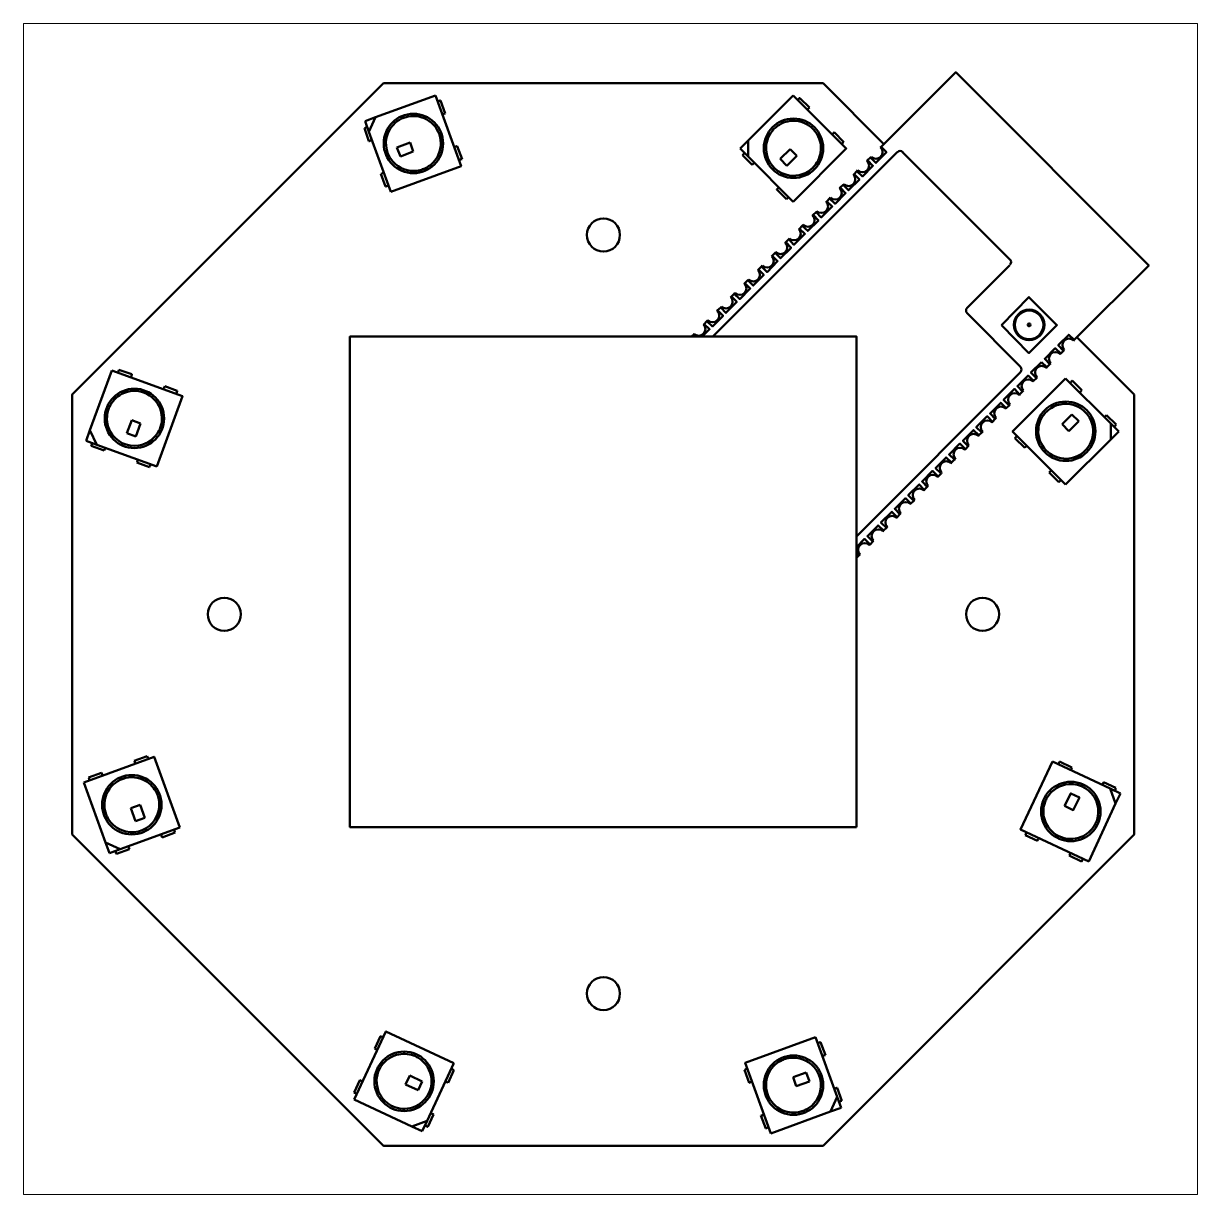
# Model space of a CAD drawing. Header units: inches. Extents: x 188 to 407, y 322 to 541.
import ezdxf

# ---------------------------------------------------------------- set-up
doc = ezdxf.new("R2010")
doc.units = ezdxf.units.IN
doc.header["$MEASUREMENT"] = 0
doc.layers.add('Layer 1', color=7, linetype='Continuous')

# ---------------------------------------------------------------- blocks, each defined once
blk = doc.blocks.new('block 2')
at = {"layer": 'Layer 1', "lineweight": 0}
blk.add_lwpolyline([(187.68, 322.2), (407.1, 322.2), (407.1, 540.96), (187.68, 540.96), (187.68, 322.2)], dxfattribs=at)
at = {"layer": 'Layer 1', "color": 7, "lineweight": 50, "true_color": 0xffffff}
for points in [[(384.06, 481.86), (397.98, 495.78), (361.92, 531.84), (348, 517.92)], [(254.94, 529.8), (196.8, 471.66), (196.8, 389.46), (254.94, 331.32), (337.14, 331.32)], [(337.14, 529.8), (254.94, 529.8)], [(348.48, 518.4), (337.14, 529.8)], [(252.24, 520.74), (253.5, 523.44), (264.66, 527.52)], [(256.32, 509.52), (269.46, 514.32), (264.66, 527.52)], [(323.1, 516.12), (323.1, 519.12), (331.56, 527.52)], [(331.56, 507.66), (341.46, 517.62), (331.56, 527.52)], [(332.76, 527.04), (332.7, 527.04), (332.58, 526.86), (332.4, 526.68)], [(334.56, 525.24), (332.76, 527.04)], [(265.62, 526.56), (265.56, 526.56), (265.38, 526.5), (265.08, 526.38)], [(266.52, 524.16), (265.62, 526.56)], [(334.2, 524.88), (334.38, 525.06), (334.56, 525.24)], [(253.5, 523.44), (251.52, 522.72)], [(251.52, 522.72), (252.24, 520.74), (256.32, 509.52)], [(265.98, 523.98), (266.22, 524.1), (266.46, 524.16), (266.52, 524.16)], [(251.4, 521.4), (251.46, 521.4), (251.64, 521.52), (251.94, 521.58)], [(252.24, 519), (251.4, 521.4)], [(338.82, 520.26), (339, 520.44), (339.12, 520.62), (339.18, 520.68)], [(339.18, 520.68), (340.98, 518.82)], [(252.78, 519.18), (252.54, 519.12), (252.3, 519), (252.24, 519)], [(259.92, 518.7), (257.46, 517.8)], [(260.52, 517.02), (259.92, 518.7)], [(268.2, 517.86), (268.5, 517.98), (268.68, 518.04), (268.74, 518.04)], [(268.74, 518.04), (269.64, 515.64)], [(323.1, 519.12), (321.6, 517.62)], [(340.98, 518.82), (340.92, 518.82), (340.8, 518.64), (340.62, 518.46)], [(346.14, 516.06), (345.96, 515.94), (346.98, 514.92), (348.96, 516.9), (348, 517.92), (347.82, 517.8)], [(257.46, 517.8), (258.12, 516.12)], [(258.12, 516.12), (260.52, 517.02)], [(269.64, 515.64), (269.52, 515.64), (269.34, 515.58), (269.1, 515.46)], [(350.94, 516.9), (316.5, 482.46)], [(321.6, 517.62), (323.1, 516.12), (331.56, 507.66)], [(322.08, 516.36), (322.14, 516.42), (322.26, 516.54), (322.44, 516.72)], [(323.88, 514.56), (322.08, 516.36)], [(330.96, 517.5), (329.1, 515.7)], [(329.1, 515.7), (330.36, 514.38)], [(330.36, 514.38), (332.22, 516.24)], [(332.22, 516.24), (330.96, 517.5)], [(345.96, 515.94), (345.42, 515.4)], [(372, 496.86), (351.96, 516.9)], [(324.24, 514.92), (324.06, 514.74), (323.94, 514.62), (323.88, 514.56)], [(343.56, 513.54), (343.44, 513.36), (344.46, 512.4), (346.44, 514.38), (345.42, 515.4), (345.3, 515.22)], [(255, 513.06), (254.76, 513), (254.58, 512.88), (254.46, 512.88)], [(254.46, 512.88), (255.36, 510.48)], [(341.04, 510.96), (340.86, 510.84), (341.88, 509.82), (343.92, 511.8), (342.9, 512.82), (342.72, 512.7)], [(343.44, 513.36), (342.9, 512.82)], [(255.36, 510.48), (255.42, 510.48), (255.6, 510.6), (255.9, 510.66)], [(328.86, 510.3), (328.68, 510.12), (328.5, 510), (328.5, 509.94)], [(328.5, 509.94), (330.3, 508.14)], [(338.46, 508.44), (338.34, 508.26), (339.36, 507.3), (341.34, 509.28), (340.32, 510.3), (340.2, 510.12)], [(340.86, 510.84), (340.32, 510.3)], [(330.3, 508.14), (330.36, 508.2), (330.48, 508.32), (330.66, 508.5)], [(335.94, 505.86), (335.82, 505.74), (336.78, 504.72), (338.82, 506.76), (337.8, 507.72), (337.62, 507.6)], [(338.34, 508.26), (337.8, 507.72)], [(333.42, 503.34), (333.24, 503.16), (334.26, 502.2), (336.24, 504.18), (335.28, 505.2), (335.1, 505.02)], [(335.82, 505.74), (335.28, 505.2)], [(330.84, 500.82), (330.72, 500.64), (331.68, 499.62), (333.72, 501.66), (332.7, 502.62), (332.58, 502.5)], [(333.24, 503.16), (332.7, 502.62)], [(330.72, 500.64), (330.18, 500.1)], [(328.14, 498.12), (327.6, 497.58)], [(328.32, 498.24), (328.14, 498.12), (329.16, 497.1), (331.14, 499.08), (330.18, 500.1), (330, 499.98)], [(325.74, 495.72), (325.62, 495.54), (326.64, 494.52), (328.62, 496.56), (327.6, 497.58), (327.48, 497.4)], [(323.22, 493.14), (323.04, 493.02), (324.06, 492), (326.04, 493.98), (325.08, 495), (324.9, 494.88)], [(325.62, 495.54), (325.08, 495)], [(364.02, 487.86), (372, 495.84)], [(320.64, 490.62), (320.52, 490.44), (321.54, 489.48), (323.52, 491.46), (322.5, 492.48), (322.38, 492.3)], [(323.04, 493.02), (322.5, 492.48)], [(318.12, 488.04), (318, 487.92), (318.96, 486.9), (321, 488.94), (319.98, 489.96), (319.8, 489.78)], [(320.52, 490.44), (319.98, 489.96)], [(370.44, 484.62), (375.6, 479.4), (380.82, 484.62), (375.6, 489.84), (370.44, 484.62)], [(315.6, 485.52), (315.42, 485.34), (316.44, 484.38), (318.42, 486.36), (317.4, 487.38), (317.28, 487.2)], [(318, 487.92), (317.4, 487.38)], [(315.42, 485.34), (314.88, 484.8)], [(374.04, 476.82), (364.02, 486.84)], [(312.9, 482.82), (312.48, 482.46)], [(313.02, 483), (312.9, 482.82), (313.26, 482.46)], [(314.52, 482.46), (315.9, 483.84), (314.88, 484.8), (314.76, 484.68)], [(383.94, 481.68), (384.06, 481.86), (383.04, 482.82), (381.06, 480.84), (382.08, 479.82), (382.2, 480)], [(343.38, 390.84), (343.38, 482.46), (248.7, 482.46), (248.7, 390.84), (343.38, 390.84)], [(395.28, 471.66), (384.54, 482.34)], [(381.36, 479.16), (381.54, 479.28), (380.52, 480.3), (378.54, 478.32), (379.5, 477.3), (379.68, 477.42)], [(381.54, 479.28), (382.08, 479.82)], [(201.42, 462.24), (200.1, 465), (204.18, 476.16)], [(212.58, 458.22), (217.38, 471.36), (204.18, 476.16)], [(205.5, 476.28), (205.5, 476.22), (205.44, 476.04), (205.32, 475.74)], [(207.9, 475.44), (205.5, 476.28)], [(377.94, 477.72), (375.96, 475.74), (376.98, 474.72)], [(378.84, 476.58), (378.96, 476.76), (377.94, 477.72)], [(378.96, 476.76), (379.5, 477.3)], [(207.72, 474.9), (207.84, 475.14), (207.9, 475.38), (207.9, 475.44)], [(343.38, 445.14), (374.04, 475.8)], [(382.44, 474.66), (372.54, 464.76), (382.44, 454.86)], [(376.26, 474.06), (376.44, 474.18), (375.42, 475.2), (373.44, 473.22), (374.4, 472.2), (374.58, 472.32)], [(376.44, 474.18), (376.98, 474.72)], [(376.98, 474.72), (377.1, 474.9)], [(392.4, 464.76), (390.9, 466.26), (382.44, 474.66)], [(383.7, 474.24), (383.64, 474.18), (383.52, 474.06), (383.34, 473.82)], [(385.5, 472.44), (383.7, 474.24)], [(213.84, 472.68), (213.96, 472.92), (214.02, 473.1), (214.08, 473.22)], [(214.08, 473.22), (216.42, 472.32)], [(216.42, 472.32), (216.42, 472.26), (216.36, 472.08), (216.24, 471.78)], [(373.74, 471.48), (373.86, 471.66), (372.9, 472.68), (370.86, 470.64), (371.88, 469.62), (372, 469.8)], [(373.86, 471.66), (374.4, 472.2)], [(385.14, 472.02), (385.32, 472.26), (385.44, 472.38), (385.5, 472.44)], [(337.14, 331.32), (395.28, 389.46), (395.28, 471.66)], [(371.16, 468.96), (371.34, 469.08), (370.32, 470.1), (368.34, 468.12), (369.3, 467.1), (369.48, 467.28)], [(371.34, 469.08), (371.88, 469.62)], [(368.64, 466.44), (368.76, 466.56), (367.8, 467.58), (365.76, 465.54), (366.78, 464.58), (366.96, 464.7)], [(383.64, 467.94), (381.78, 466.14)], [(384.9, 466.68), (383.64, 467.94)], [(389.7, 467.4), (389.94, 467.64), (390.06, 467.76), (390.12, 467.82)], [(390.12, 467.82), (391.92, 466.02)], [(207.9, 466.86), (207, 464.4)], [(209.58, 466.26), (207.9, 466.86)], [(208.68, 463.8), (209.58, 466.26)], [(368.76, 466.56), (369.3, 467.1)], [(381.78, 466.14), (383.04, 464.82)], [(390.9, 466.26), (390.9, 463.26), (382.44, 454.86)], [(383.04, 464.82), (384.9, 466.68)], [(391.92, 466.02), (391.86, 465.96), (391.74, 465.84), (391.56, 465.6)], [(200.1, 465), (199.38, 463.02)], [(199.38, 463.02), (201.42, 462.24), (212.58, 458.22)], [(207, 464.4), (208.68, 463.8)], [(366.12, 463.86), (366.24, 464.04), (365.22, 465), (363.24, 463.02), (364.26, 462), (364.38, 462.18)], [(366.24, 464.04), (366.78, 464.58)], [(372.96, 463.5), (373.02, 463.56), (373.2, 463.74), (373.38, 463.92)], [(374.82, 461.7), (372.96, 463.5)], [(390.9, 463.26), (392.4, 464.76)], [(200.34, 462.06), (200.34, 462.12), (200.46, 462.3), (200.52, 462.6)], [(202.74, 461.16), (200.34, 462.06)], [(202.92, 461.7), (202.86, 461.46), (202.74, 461.22), (202.74, 461.16)], [(363.54, 461.34), (363.72, 461.46), (362.7, 462.48), (360.66, 460.44), (361.68, 459.48), (361.86, 459.6)], [(363.72, 461.46), (364.26, 462)], [(375.18, 462.12), (375, 461.88), (374.82, 461.76), (374.82, 461.7)], [(209.04, 459.48), (208.98, 459.24), (208.92, 459), (208.86, 458.94)], [(208.86, 458.94), (211.26, 458.1)], [(361.02, 458.76), (361.14, 458.94), (360.12, 459.9), (358.14, 457.92), (359.16, 456.9), (359.28, 457.08)], [(361.14, 458.94), (361.68, 459.48)], [(211.26, 458.1), (211.26, 458.16), (211.38, 458.34), (211.44, 458.58)], [(358.44, 456.24), (358.62, 456.36), (357.6, 457.38), (355.62, 455.4), (356.58, 454.38), (356.76, 454.5)], [(358.62, 456.36), (359.16, 456.9)], [(379.8, 457.5), (379.62, 457.32), (379.44, 457.14), (379.38, 457.08)], [(379.38, 457.08), (381.18, 455.28)], [(355.92, 453.66), (356.04, 453.84), (355.08, 454.86), (353.04, 452.82), (354.06, 451.8), (354.18, 451.98)], [(356.04, 453.84), (356.58, 454.38)], [(381.18, 455.28), (381.24, 455.34), (381.42, 455.52), (381.6, 455.7)], [(353.34, 451.14), (353.52, 451.26), (352.5, 452.28), (350.52, 450.3), (351.48, 449.28), (351.66, 449.46)], [(353.52, 451.26), (354.06, 451.8)], [(350.82, 448.62), (350.94, 448.74), (349.98, 449.76), (347.94, 447.72), (348.96, 446.76), (349.14, 446.88)], [(350.94, 448.74), (351.48, 449.28)], [(348.3, 446.04), (348.42, 446.22), (347.4, 447.18), (345.42, 445.2), (346.44, 444.18), (346.56, 444.36)], [(348.42, 446.22), (348.96, 446.76)], [(345.72, 443.52), (345.9, 443.64), (344.88, 444.66), (343.38, 443.16)], [(345.9, 443.64), (346.44, 444.18)], [(343.38, 442.14), (343.86, 441.66), (344.04, 441.78)], [(343.38, 441.12), (343.86, 441.66)], [(216.9, 390.78), (212.1, 403.98), (198.96, 399.18)], [(208.38, 403.2), (210.78, 404.1)], [(210.78, 404.1), (210.84, 403.98), (210.9, 403.8), (211.02, 403.56)], [(208.62, 402.66), (208.5, 402.96), (208.44, 403.14), (208.38, 403.2)], [(379.98, 403.08), (374.04, 390.36), (386.76, 384.42)], [(392.7, 397.14), (390.78, 398.04), (379.98, 403.08)], [(381.3, 403.08), (381.3, 403.02), (381.18, 402.78), (381.06, 402.54)], [(383.64, 402), (381.3, 403.08)], [(383.4, 401.46), (383.52, 401.76), (383.58, 401.94), (383.64, 402)], [(202.26, 400.98), (199.86, 400.08)], [(199.86, 400.08), (199.92, 400.02), (199.98, 399.84), (200.04, 399.54)], [(202.44, 400.44), (202.38, 400.68), (202.32, 400.92), (202.26, 400.98)], [(205.74, 386.7), (202.98, 387.96), (198.96, 399.18)], [(390.78, 398.04), (391.8, 395.22), (386.76, 384.42)], [(389.28, 398.7), (389.4, 399), (389.52, 399.18), (389.52, 399.24)], [(389.52, 399.24), (391.86, 398.16)], [(391.86, 398.16), (391.8, 398.1), (391.74, 397.92), (391.62, 397.62)], [(209.46, 394.98), (207.72, 394.38)], [(210.36, 392.58), (209.46, 394.98)], [(382.26, 394.8), (383.88, 394.02), (385.02, 396.36), (383.4, 397.14), (382.26, 394.8)], [(391.8, 395.22), (392.7, 397.14)], [(207.72, 394.38), (208.62, 391.92)], [(203.76, 385.98), (205.74, 386.7), (216.9, 390.78)], [(208.62, 391.92), (210.36, 392.58)], [(213.42, 389.46), (213.48, 389.22), (213.54, 389.04), (213.6, 388.92)], [(213.6, 388.92), (216, 389.82)], [(216, 389.82), (215.94, 389.88), (215.88, 390.06), (215.82, 390.36)], [(374.88, 389.34), (374.94, 389.4), (375, 389.58), (375.12, 389.82)], [(377.22, 388.26), (374.88, 389.34)], [(377.46, 388.74), (377.34, 388.5), (377.22, 388.32), (377.22, 388.26)], [(202.98, 387.96), (203.76, 385.98)], [(205.08, 385.86), (205.02, 385.92), (204.96, 386.1), (204.84, 386.4)], [(207.48, 386.7), (205.08, 385.86)], [(207.24, 387.24), (207.36, 387), (207.42, 386.82), (207.48, 386.7)], [(383.34, 385.98), (383.22, 385.74), (383.16, 385.56), (383.1, 385.5)], [(383.1, 385.5), (385.44, 384.42)], [(385.44, 384.42), (385.5, 384.48), (385.56, 384.66), (385.68, 384.9)], [(268.14, 346.74), (255.42, 352.68), (249.48, 339.96)], [(253.32, 349.5), (254.4, 351.78)], [(254.4, 351.78), (254.46, 351.78), (254.64, 351.66), (254.88, 351.54)], [(335.7, 351.6), (322.56, 346.8), (327.36, 333.6)], [(340.5, 338.4), (339.78, 340.44), (335.7, 351.6)], [(253.8, 349.26), (253.56, 349.38), (253.38, 349.44), (253.32, 349.5)], [(336.66, 350.64), (336.6, 350.64), (336.42, 350.58), (336.12, 350.46)], [(337.56, 348.24), (336.66, 350.64)], [(262.2, 334.02), (263.1, 335.94), (268.14, 346.74)], [(337.02, 348.06), (337.26, 348.18), (337.5, 348.24), (337.56, 348.24)], [(267.06, 343.08), (268.14, 345.42)], [(268.14, 345.42), (268.08, 345.42), (267.9, 345.54), (267.6, 345.66)], [(322.44, 345.48), (322.5, 345.48), (322.68, 345.6), (322.92, 345.66)], [(323.28, 343.08), (322.44, 345.48)], [(333.96, 345), (331.5, 344.1)], [(334.56, 343.32), (333.96, 345)], [(250.56, 343.56), (249.48, 341.28)], [(251.04, 343.32), (250.8, 343.44), (250.62, 343.56), (250.56, 343.56)], [(259.86, 344.46), (259.08, 342.78)], [(259.08, 342.78), (261.42, 341.7)], [(262.2, 343.32), (259.86, 344.46)], [(261.42, 341.7), (262.2, 343.32)], [(266.52, 343.32), (266.82, 343.2), (267, 343.14), (267.06, 343.08)], [(323.82, 343.26), (323.58, 343.2), (323.34, 343.08), (323.28, 343.08)], [(331.5, 344.1), (332.1, 342.42)], [(332.1, 342.42), (334.56, 343.32)], [(249.48, 341.28), (249.54, 341.22), (249.72, 341.16), (249.96, 341.04)], [(339.78, 340.44), (338.52, 337.68), (327.36, 333.6)], [(339.24, 341.94), (339.48, 342.06), (339.72, 342.12), (339.78, 342.12)], [(339.78, 342.12), (340.62, 339.72)], [(263.1, 335.94), (260.28, 334.92), (249.48, 339.96)], [(338.52, 337.68), (340.5, 338.4)], [(340.62, 339.72), (340.56, 339.72), (340.38, 339.66), (340.14, 339.54)], [(264.3, 337.14), (263.22, 334.86)], [(263.76, 337.38), (264.06, 337.26), (264.24, 337.2), (264.3, 337.14)], [(326.04, 337.14), (325.8, 337.02), (325.62, 336.96), (325.5, 336.96)], [(325.5, 336.96), (326.4, 334.56)], [(260.28, 334.92), (262.2, 334.02)], [(263.22, 334.86), (263.16, 334.86), (262.98, 334.98), (262.68, 335.1)], [(326.4, 334.56), (326.46, 334.56), (326.64, 334.68), (326.94, 334.74)]]:
    blk.add_lwpolyline(points, dxfattribs=at)
for points, knots in [([(266.1, 518.55), (266.1, 521.62), (263.62, 524.1), (260.55, 524.1), (257.48, 524.1), (255, 521.62), (255, 518.55), (255, 515.48), (257.48, 513), (260.55, 513), (263.62, 513), (266.1, 515.48), (266.1, 518.55)], [0, 0, 0, 0, 1, 1, 1, 2, 2, 2, 3, 3, 3, 4, 4, 4, 4]), ([(265.03, 516.04), (265.74, 517.31), (265.88, 518.82), (265.41, 520.2), (264.94, 521.58), (263.91, 522.69), (262.57, 523.27)], [0, 0, 0, 0, 1, 1, 1, 2, 2, 2, 2]), ([(337.14, 517.65), (337.14, 520.72), (334.66, 523.2), (331.59, 523.2), (328.52, 523.2), (326.04, 520.72), (326.04, 517.65), (326.04, 514.58), (328.52, 512.1), (331.59, 512.1), (334.66, 512.1), (337.14, 514.58), (337.14, 517.65)], [0, 0, 0, 0, 1, 1, 1, 2, 2, 2, 3, 3, 3, 4, 4, 4, 4]), ([(336.71, 517.27), (336.81, 518.72), (336.3, 520.15), (335.29, 521.2), (334.29, 522.25), (332.88, 522.82), (331.42, 522.78)], [0, 0, 0, 0, 1, 1, 1, 2, 2, 2, 2]), ([(346.14, 516.06), (346.62, 515.58), (347.4, 515.58), (347.88, 516.06), (348.36, 516.54), (348.36, 517.32), (347.88, 517.8)], [0, 0, 0, 0, 1, 1, 1, 2, 2, 2, 2]), ([(343.62, 513.54), (344.1, 513.06), (344.88, 513.06), (345.36, 513.54), (345.84, 514.02), (345.84, 514.8), (345.36, 515.28)], [0, 0, 0, 0, 1, 1, 1, 2, 2, 2, 2]), ([(341.04, 510.96), (341.52, 510.48), (342.3, 510.48), (342.78, 510.96), (343.26, 511.44), (343.26, 512.22), (342.78, 512.7)], [0, 0, 0, 0, 1, 1, 1, 2, 2, 2, 2]), ([(338.52, 508.44), (339, 507.96), (339.78, 507.96), (340.26, 508.44), (340.74, 508.92), (340.74, 509.7), (340.26, 510.18)], [0, 0, 0, 0, 1, 1, 1, 2, 2, 2, 2]), ([(335.94, 505.92), (336.42, 505.44), (337.2, 505.44), (337.68, 505.92), (338.16, 506.4), (338.16, 507.18), (337.68, 507.66)], [0, 0, 0, 0, 1, 1, 1, 2, 2, 2, 2]), ([(333.42, 503.34), (333.9, 502.86), (334.68, 502.86), (335.16, 503.34), (335.64, 503.82), (335.64, 504.6), (335.16, 505.08)], [0, 0, 0, 0, 1, 1, 1, 2, 2, 2, 2]), ([(292.98, 501.45), (292.98, 499.74), (294.36, 498.36), (296.07, 498.36), (297.78, 498.36), (299.16, 499.74), (299.16, 501.45), (299.16, 503.16), (297.78, 504.54), (296.07, 504.54), (294.36, 504.54), (292.98, 503.16), (292.98, 501.45)], [0, 0, 0, 0, 1, 1, 1, 2, 2, 2, 3, 3, 3, 4, 4, 4, 4]), ([(330.84, 500.82), (331.32, 500.34), (332.1, 500.34), (332.58, 500.82), (333.06, 501.3), (333.06, 502.08), (332.58, 502.56)], [0, 0, 0, 0, 1, 1, 1, 2, 2, 2, 2]), ([(328.32, 498.24), (328.8, 497.76), (329.58, 497.76), (330.06, 498.24), (330.54, 498.72), (330.54, 499.5), (330.06, 499.98)], [0, 0, 0, 0, 1, 1, 1, 2, 2, 2, 2]), ([(325.8, 495.72), (326.28, 495.24), (327.06, 495.24), (327.54, 495.72), (328.02, 496.2), (328.02, 496.98), (327.54, 497.46)], [0, 0, 0, 0, 1, 1, 1, 2, 2, 2, 2]), ([(323.22, 493.14), (323.7, 492.66), (324.48, 492.66), (324.96, 493.14), (325.44, 493.62), (325.44, 494.4), (324.96, 494.88)], [0, 0, 0, 0, 1, 1, 1, 2, 2, 2, 2]), ([(320.7, 490.62), (321.18, 490.14), (321.96, 490.14), (322.44, 490.62), (322.92, 491.1), (322.92, 491.88), (322.44, 492.36)], [0, 0, 0, 0, 1, 1, 1, 2, 2, 2, 2]), ([(318.12, 488.1), (318.6, 487.62), (319.38, 487.62), (319.86, 488.1), (320.34, 488.58), (320.34, 489.36), (319.86, 489.84)], [0, 0, 0, 0, 1, 1, 1, 2, 2, 2, 2]), ([(315.6, 485.52), (316.08, 485.04), (316.86, 485.04), (317.34, 485.52), (317.82, 486), (317.82, 486.78), (317.34, 487.26)], [0, 0, 0, 0, 1, 1, 1, 2, 2, 2, 2]), ([(378.48, 484.65), (378.48, 486.22), (377.2, 487.5), (375.63, 487.5), (374.06, 487.5), (372.78, 486.22), (372.78, 484.65), (372.78, 483.08), (374.06, 481.8), (375.63, 481.8), (377.2, 481.8), (378.48, 483.08), (378.48, 484.65)], [0, 0, 0, 0, 1, 1, 1, 2, 2, 2, 3, 3, 3, 4, 4, 4, 4]), ([(372.96, 484.65), (372.96, 483.18), (374.16, 481.98), (375.63, 481.98), (377.1, 481.98), (378.3, 483.18), (378.3, 484.65), (378.3, 486.12), (377.1, 487.32), (375.63, 487.32), (374.16, 487.32), (372.96, 486.12), (372.96, 484.65)], [0, 0, 0, 0, 1, 1, 1, 2, 2, 2, 3, 3, 3, 4, 4, 4, 4]), ([(375.9, 484.65), (375.9, 484.8), (375.78, 484.92), (375.63, 484.92), (375.48, 484.92), (375.36, 484.8), (375.36, 484.65), (375.36, 484.5), (375.48, 484.38), (375.63, 484.38), (375.78, 484.38), (375.9, 484.5), (375.9, 484.65)], [0, 0, 0, 0, 1, 1, 1, 2, 2, 2, 3, 3, 3, 4, 4, 4, 4]), ([(313.02, 483), (313.5, 482.52), (314.28, 482.52), (314.76, 483), (315.24, 483.48), (315.24, 484.26), (314.76, 484.74)], [0, 0, 0, 0, 1, 1, 1, 2, 2, 2, 2]), ([(383.94, 481.74), (383.46, 482.22), (382.68, 482.22), (382.2, 481.74), (381.72, 481.26), (381.72, 480.48), (382.2, 480)], [0, 0, 0, 0, 1, 1, 1, 2, 2, 2, 2]), ([(381.42, 479.22), (380.94, 479.7), (380.16, 479.7), (379.68, 479.22), (379.2, 478.74), (379.2, 477.96), (379.68, 477.48)], [0, 0, 0, 0, 1, 1, 1, 2, 2, 2, 2]), ([(378.84, 476.64), (378.36, 477.12), (377.58, 477.12), (377.1, 476.64), (376.62, 476.16), (376.62, 475.38), (377.1, 474.9)], [0, 0, 0, 0, 1, 1, 1, 2, 2, 2, 2]), ([(376.32, 474.12), (375.84, 474.6), (375.06, 474.6), (374.58, 474.12), (374.1, 473.64), (374.1, 472.86), (374.58, 472.38)], [0, 0, 0, 0, 1, 1, 1, 2, 2, 2, 2]), ([(213.96, 467.19), (213.96, 470.26), (211.48, 472.74), (208.41, 472.74), (205.34, 472.74), (202.86, 470.26), (202.86, 467.19), (202.86, 464.12), (205.34, 461.64), (208.41, 461.64), (211.48, 461.64), (213.96, 464.12), (213.96, 467.19)], [0, 0, 0, 0, 1, 1, 1, 2, 2, 2, 3, 3, 3, 4, 4, 4, 4]), ([(213.21, 469.01), (212.69, 470.37), (211.62, 471.45), (210.27, 471.97), (208.91, 472.5), (207.39, 472.42), (206.09, 471.77)], [0, 0, 0, 0, 1, 1, 1, 2, 2, 2, 2]), ([(373.8, 471.54), (373.32, 472.02), (372.54, 472.02), (372.06, 471.54), (371.58, 471.06), (371.58, 470.28), (372.06, 469.8)], [0, 0, 0, 0, 1, 1, 1, 2, 2, 2, 2]), ([(388.02, 464.79), (388.02, 467.86), (385.54, 470.34), (382.47, 470.34), (379.4, 470.34), (376.92, 467.86), (376.92, 464.79), (376.92, 461.72), (379.4, 459.24), (382.47, 459.24), (385.54, 459.24), (388.02, 461.72), (388.02, 464.79)], [0, 0, 0, 0, 1, 1, 1, 2, 2, 2, 3, 3, 3, 4, 4, 4, 4]), ([(371.22, 469.02), (370.74, 469.5), (369.96, 469.5), (369.48, 469.02), (369, 468.54), (369, 467.76), (369.48, 467.28)], [0, 0, 0, 0, 1, 1, 1, 2, 2, 2, 2]), ([(368.7, 466.44), (368.22, 466.92), (367.44, 466.92), (366.96, 466.44), (366.48, 465.96), (366.48, 465.18), (366.96, 464.7)], [0, 0, 0, 0, 1, 1, 1, 2, 2, 2, 2]), ([(377.35, 465.17), (377.25, 463.72), (377.76, 462.29), (378.77, 461.24), (379.77, 460.19), (381.18, 459.62), (382.64, 459.66)], [0, 0, 0, 0, 1, 1, 1, 2, 2, 2, 2]), ([(366.12, 463.92), (365.64, 464.4), (364.86, 464.4), (364.38, 463.92), (363.9, 463.44), (363.9, 462.66), (364.38, 462.18)], [0, 0, 0, 0, 1, 1, 1, 2, 2, 2, 2]), ([(363.6, 461.34), (363.12, 461.82), (362.34, 461.82), (361.86, 461.34), (361.38, 460.86), (361.38, 460.08), (361.86, 459.6)], [0, 0, 0, 0, 1, 1, 1, 2, 2, 2, 2]), ([(361.02, 458.82), (360.54, 459.3), (359.76, 459.3), (359.28, 458.82), (358.8, 458.34), (358.8, 457.56), (359.28, 457.08)], [0, 0, 0, 0, 1, 1, 1, 2, 2, 2, 2]), ([(358.5, 456.3), (358.02, 456.78), (357.24, 456.78), (356.76, 456.3), (356.28, 455.82), (356.28, 455.04), (356.76, 454.56)], [0, 0, 0, 0, 1, 1, 1, 2, 2, 2, 2]), ([(355.98, 453.72), (355.5, 454.2), (354.72, 454.2), (354.24, 453.72), (353.76, 453.24), (353.76, 452.46), (354.24, 451.98)], [0, 0, 0, 0, 1, 1, 1, 2, 2, 2, 2]), ([(353.4, 451.2), (352.92, 451.68), (352.14, 451.68), (351.66, 451.2), (351.18, 450.72), (351.18, 449.94), (351.66, 449.46)], [0, 0, 0, 0, 1, 1, 1, 2, 2, 2, 2]), ([(350.88, 448.62), (350.4, 449.1), (349.62, 449.1), (349.14, 448.62), (348.66, 448.14), (348.66, 447.36), (349.14, 446.88)], [0, 0, 0, 0, 1, 1, 1, 2, 2, 2, 2]), ([(348.3, 446.1), (347.82, 446.58), (347.04, 446.58), (346.56, 446.1), (346.08, 445.62), (346.08, 444.84), (346.56, 444.36)], [0, 0, 0, 0, 1, 1, 1, 2, 2, 2, 2]), ([(345.78, 443.52), (345.3, 444), (344.52, 444), (344.04, 443.52), (343.56, 443.04), (343.56, 442.26), (344.04, 441.78)], [0, 0, 0, 0, 1, 1, 1, 2, 2, 2, 2]), ([(222.12, 430.59), (222.12, 428.88), (223.5, 427.5), (225.21, 427.5), (226.92, 427.5), (228.3, 428.88), (228.3, 430.59), (228.3, 432.3), (226.92, 433.68), (225.21, 433.68), (223.5, 433.68), (222.12, 432.3), (222.12, 430.59)], [0, 0, 0, 0, 1, 1, 1, 2, 2, 2, 3, 3, 3, 4, 4, 4, 4]), ([(363.84, 430.59), (363.84, 428.88), (365.22, 427.5), (366.93, 427.5), (368.64, 427.5), (370.02, 428.88), (370.02, 430.59), (370.02, 432.3), (368.64, 433.68), (366.93, 433.68), (365.22, 433.68), (363.84, 432.3), (363.84, 430.59)], [0, 0, 0, 0, 1, 1, 1, 2, 2, 2, 3, 3, 3, 4, 4, 4, 4]), ([(213.48, 395.01), (213.48, 398.08), (211, 400.56), (207.93, 400.56), (204.86, 400.56), (202.38, 398.08), (202.38, 395.01), (202.38, 391.94), (204.86, 389.46), (207.93, 389.46), (211, 389.46), (213.48, 391.94), (213.48, 395.01)], [0, 0, 0, 0, 1, 1, 1, 2, 2, 2, 3, 3, 3, 4, 4, 4, 4]), ([(210.44, 399.49), (209.17, 400.2), (207.66, 400.34), (206.28, 399.87), (204.9, 399.4), (203.79, 398.37), (203.21, 397.03)], [0, 0, 0, 0, 1, 1, 1, 2, 2, 2, 2]), ([(388.98, 393.75), (388.98, 396.82), (386.5, 399.3), (383.43, 399.3), (380.36, 399.3), (377.88, 396.82), (377.88, 393.75), (377.88, 390.68), (380.36, 388.2), (383.43, 388.2), (386.5, 388.2), (388.98, 390.68), (388.98, 393.75)], [0, 0, 0, 0, 1, 1, 1, 2, 2, 2, 3, 3, 3, 4, 4, 4, 4]), ([(378.49, 392.36), (378.89, 390.96), (379.86, 389.79), (381.16, 389.15), (382.47, 388.5), (383.99, 388.45), (385.34, 388.99)], [0, 0, 0, 0, 1, 1, 1, 2, 2, 2, 2]), ([(292.98, 359.73), (292.98, 358.02), (294.36, 356.64), (296.07, 356.64), (297.78, 356.64), (299.16, 358.02), (299.16, 359.73), (299.16, 361.44), (297.78, 362.82), (296.07, 362.82), (294.36, 362.82), (292.98, 361.44), (292.98, 359.73)], [0, 0, 0, 0, 1, 1, 1, 2, 2, 2, 3, 3, 3, 4, 4, 4, 4]), ([(264.36, 343.35), (264.36, 346.42), (261.88, 348.9), (258.81, 348.9), (255.74, 348.9), (253.26, 346.42), (253.26, 343.35), (253.26, 340.28), (255.74, 337.8), (258.81, 337.8), (261.88, 337.8), (264.36, 340.28), (264.36, 343.35)], [0, 0, 0, 0, 1, 1, 1, 2, 2, 2, 3, 3, 3, 4, 4, 4, 4]), ([(257.42, 348.29), (256.02, 347.89), (254.85, 346.92), (254.21, 345.62), (253.56, 344.31), (253.51, 342.79), (254.05, 341.44)], [0, 0, 0, 0, 1, 1, 1, 2, 2, 2, 2]), ([(337.14, 342.63), (337.14, 345.7), (334.66, 348.18), (331.59, 348.18), (328.52, 348.18), (326.04, 345.7), (326.04, 342.63), (326.04, 339.56), (328.52, 337.08), (331.59, 337.08), (334.66, 337.08), (337.14, 339.56), (337.14, 342.63)], [0, 0, 0, 0, 1, 1, 1, 2, 2, 2, 3, 3, 3, 4, 4, 4, 4]), ([(327.11, 345.14), (326.4, 343.87), (326.26, 342.36), (326.73, 340.98), (327.2, 339.6), (328.23, 338.49), (329.57, 337.91)], [0, 0, 0, 0, 1, 1, 1, 2, 2, 2, 2])]:
    blk.add_open_spline(points, degree=3, knots=knots, dxfattribs=at)
for points in [[(258.36, 523.19), (257.18, 522.63), (256.25, 521.64), (255.78, 520.43)], [(259.18, 523.49), (258.89, 523.41), (258.62, 523.31), (258.36, 523.19)], [(262.57, 523.27), (261.49, 523.73), (260.3, 523.8), (259.18, 523.49)], [(331.42, 522.78), (330.26, 522.74), (329.14, 522.31), (328.26, 521.55)], [(255.78, 520.43), (254.98, 518.41), (255.54, 516.11), (257.18, 514.68)], [(327.64, 520.92), (326.81, 519.92), (326.39, 518.64), (326.47, 517.33)], [(328.26, 521.55), (328.03, 521.36), (327.83, 521.15), (327.64, 520.92)], [(262.7, 513.89), (263.68, 514.34), (264.5, 515.1), (265.03, 516.04)], [(326.47, 517.33), (326.6, 515.17), (328.09, 513.32), (330.17, 512.72)], [(335.51, 514.34), (336.21, 515.16), (336.63, 516.19), (336.71, 517.27)], [(352, 516.94), (351.73, 517.21), (351.29, 517.21), (351.02, 516.94)], [(257.18, 514.68), (258.46, 513.57), (260.2, 513.16), (261.84, 513.58)], [(261.84, 513.58), (262.13, 513.66), (262.42, 513.76), (262.7, 513.89)], [(330.17, 512.72), (331.8, 512.25), (333.55, 512.62), (334.85, 513.69)], [(334.85, 513.69), (335.09, 513.89), (335.31, 514.1), (335.51, 514.34)], [(372.04, 495.92), (372.31, 496.19), (372.31, 496.63), (372.04, 496.9)], [(364.04, 487.84), (363.77, 487.57), (363.77, 487.13), (364.04, 486.86)], [(374.02, 475.82), (374.29, 476.09), (374.29, 476.53), (374.02, 476.8)], [(206.09, 471.77), (205.05, 471.24), (204.22, 470.38), (203.74, 469.31)], [(383.89, 469.72), (382.26, 470.19), (380.51, 469.82), (379.21, 468.75)], [(387.59, 465.11), (387.46, 467.27), (385.97, 469.12), (383.89, 469.72)], [(203.45, 468.49), (203.12, 467.23), (203.28, 465.89), (203.9, 464.74)], [(203.74, 469.31), (203.62, 469.05), (203.52, 468.77), (203.45, 468.49)], [(213.36, 465.84), (213.64, 466.89), (213.59, 467.99), (213.21, 469.01)], [(378.55, 468.1), (377.85, 467.28), (377.43, 466.25), (377.35, 465.17)], [(379.21, 468.75), (378.97, 468.55), (378.75, 468.34), (378.55, 468.1)], [(213.04, 464.98), (213.17, 465.26), (213.28, 465.55), (213.36, 465.84)], [(203.9, 464.74), (204.94, 462.83), (207.06, 461.78), (209.21, 462.12)], [(209.21, 462.12), (210.88, 462.39), (212.31, 463.46), (213.04, 464.98)], [(386.42, 461.52), (387.25, 462.52), (387.67, 463.8), (387.59, 465.11)], [(382.64, 459.66), (383.8, 459.7), (384.92, 460.13), (385.8, 460.89)], [(385.8, 460.89), (386.03, 461.08), (386.23, 461.29), (386.42, 461.52)], [(212.59, 397.16), (212.14, 398.14), (211.38, 398.96), (210.44, 399.49)], [(212.9, 396.3), (212.82, 396.59), (212.72, 396.88), (212.59, 397.16)], [(383.08, 398.87), (381.39, 398.75), (379.87, 397.81), (379.01, 396.35)], [(388.13, 395.8), (387.27, 397.79), (385.24, 399.02), (383.08, 398.87)], [(203.21, 397.03), (202.75, 395.95), (202.68, 394.76), (202.99, 393.64)], [(211.8, 391.64), (212.91, 392.92), (213.32, 394.66), (212.9, 396.3)], [(378.62, 395.53), (378.24, 394.51), (378.2, 393.4), (378.49, 392.36)], [(379.01, 396.35), (378.85, 396.09), (378.72, 395.81), (378.62, 395.53)], [(388.26, 392.02), (388.7, 393.25), (388.65, 394.6), (388.13, 395.8)], [(202.99, 393.64), (203.07, 393.35), (203.17, 393.08), (203.29, 392.82)], [(203.29, 392.82), (203.85, 391.64), (204.84, 390.71), (206.05, 390.24)], [(206.05, 390.24), (208.07, 389.44), (210.37, 390), (211.8, 391.64)], [(385.34, 388.99), (386.42, 389.42), (387.32, 390.21), (387.9, 391.23)], [(387.9, 391.23), (388.04, 391.48), (388.16, 391.75), (388.26, 392.02)], [(260.59, 348.16), (259.57, 348.54), (258.46, 348.58), (257.42, 348.29)], [(261.41, 347.77), (261.15, 347.93), (260.87, 348.06), (260.59, 348.16)], [(263.93, 343.7), (263.81, 345.39), (262.87, 346.91), (261.41, 347.77)], [(329.44, 347.29), (328.46, 346.84), (327.64, 346.08), (327.11, 345.14)], [(330.3, 347.6), (330.01, 347.52), (329.72, 347.42), (329.44, 347.29)], [(334.96, 346.5), (333.68, 347.61), (331.94, 348.02), (330.3, 347.6)], [(336.36, 340.75), (337.16, 342.77), (336.6, 345.07), (334.96, 346.5)], [(260.86, 338.65), (262.85, 339.51), (264.08, 341.54), (263.93, 343.7)], [(254.05, 341.44), (254.48, 340.36), (255.27, 339.46), (256.29, 338.88)], [(333.78, 337.99), (334.96, 338.55), (335.89, 339.54), (336.36, 340.75)], [(256.29, 338.88), (256.54, 338.74), (256.81, 338.62), (257.08, 338.52)], [(257.08, 338.52), (258.31, 338.08), (259.66, 338.13), (260.86, 338.65)], [(329.57, 337.91), (330.65, 337.45), (331.84, 337.38), (332.96, 337.69)], [(332.96, 337.69), (333.25, 337.77), (333.52, 337.87), (333.78, 337.99)]]:
    blk.add_open_spline(points, degree=3, dxfattribs=at)

msp = doc.modelspace()

# ---------------------------------------------------------------- block references
at = {"layer": 'Layer 1'}
msp.add_blockref('block 2', (0, 0), dxfattribs=at)

doc.saveas('drawing.dxf')
